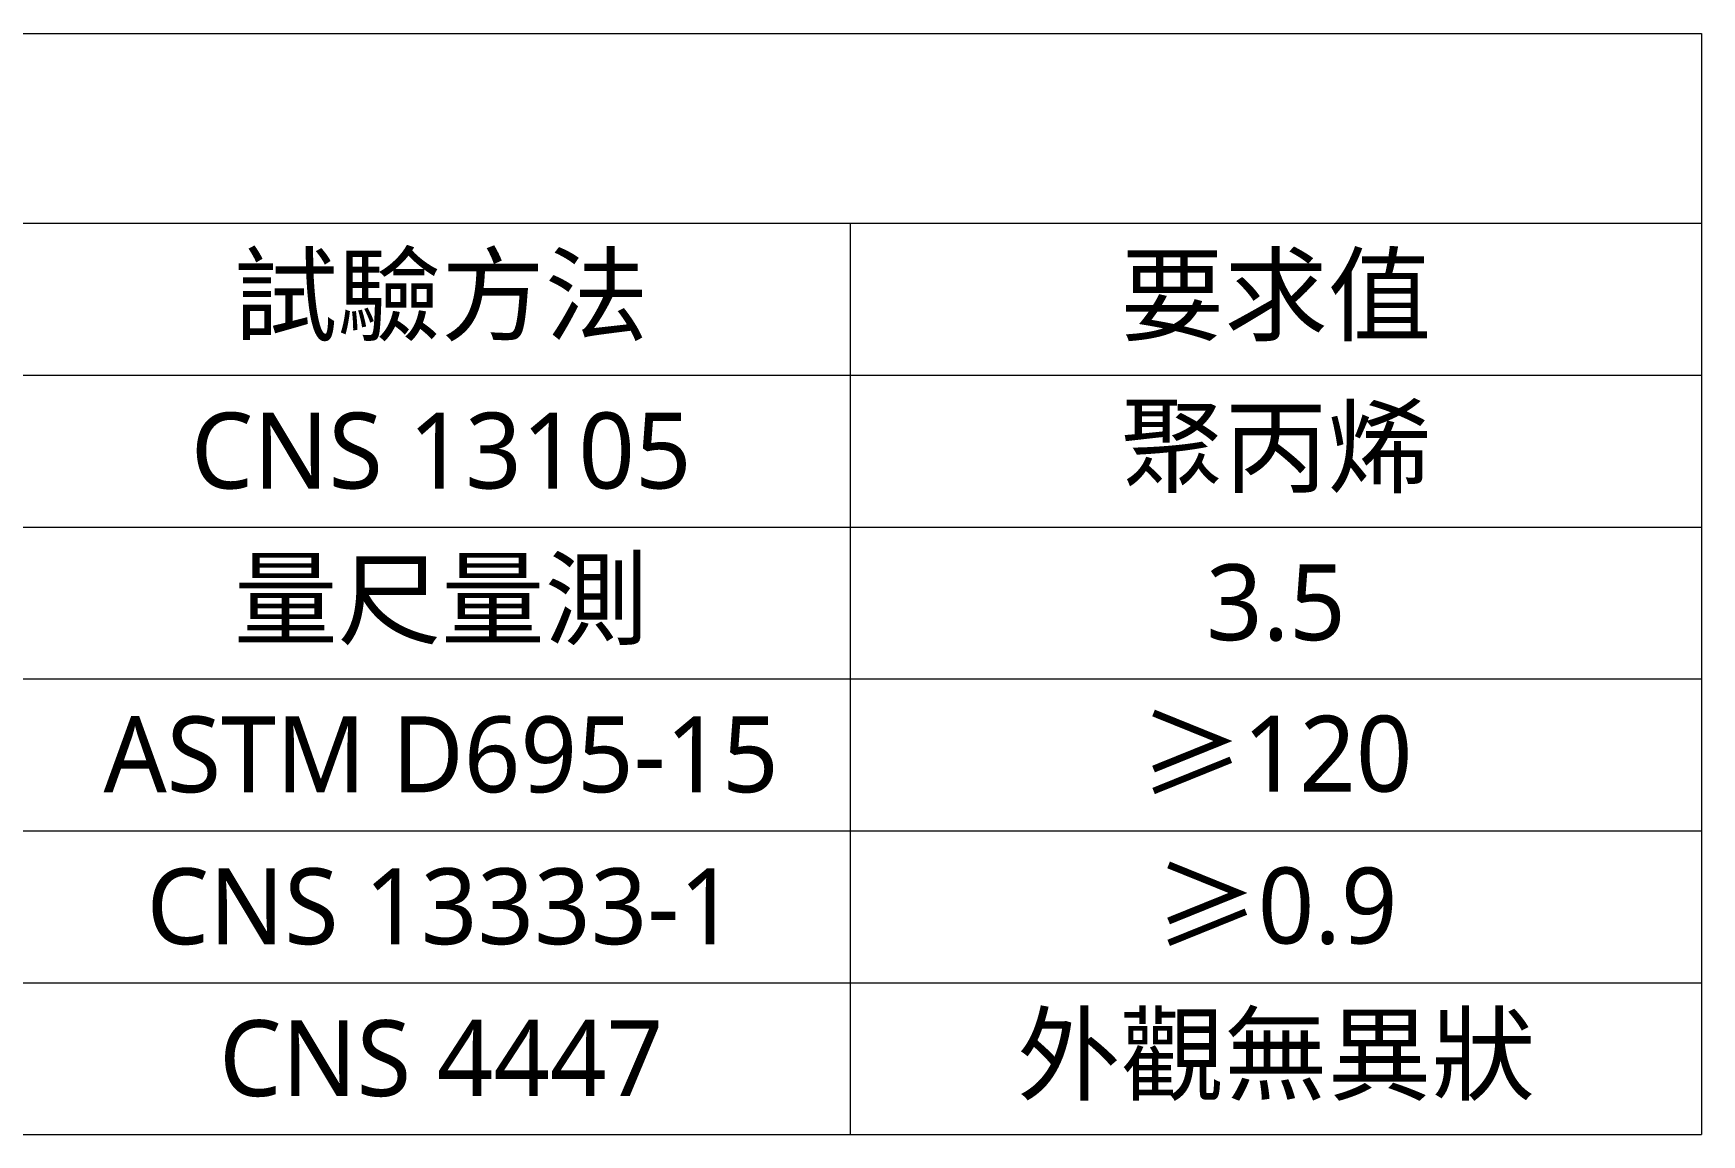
# Model space of a CAD drawing. Header units: millimetres. Extents: x 438 to 4638, y 478 to 3448.
# Drawn here: x 2770.6 to 3209.7, y 1873.4 to 2163.4 of the extents above; entities that cross this region are included whole.
import ezdxf

# ---------------------------------------------------------------- set-up
doc = ezdxf.new("R2010")
doc.units = ezdxf.units.MM
doc.styles.add('微軟正黑體-20', font='Microsoft JhengHei.ttf', dxfattribs={"height": 20})

msp = doc.modelspace()

# ---------------------------------------------------------------- linework, layer by layer
at = {"lineweight": 5}
for p, q in [((2392.17, 2163.37), (3209.73, 2163.37)), ((3209.73, 2163.37), (3209.73, 1873.37)), ((2392.17, 2113.37), (3209.73, 2113.37)), ((2985.61, 2113.37), (2985.61, 1873.37)), ((2392.17, 2073.37), (3209.73, 2073.37)), ((2392.17, 2033.37), (3209.73, 2033.37)), ((2392.17, 1993.37), (3209.73, 1993.37)), ((2392.17, 1953.37), (3209.73, 1953.37)), ((2392.17, 1913.37), (3209.73, 1913.37)), ((2392.17, 1873.37), (3209.73, 1873.37))]:
    msp.add_line(p, q, dxfattribs=at)

# ---------------------------------------------------------------- texts
at = {"lineweight": 5, "char_height": 20, "attachment_point": 5, "style": '微軟正黑體-20'}
for s, insert, width in [('{\\fMicrosoft JhengHei|b0|i0|c136|p34;試驗方法}', (2877.91, 2093.37), 209.181), ('{\\fMicrosoft JhengHei|b0|i0|c136|p34;要求值}', (3097.67, 2093.37), 217.8779), ('{\\fMicrosoft JhengHei|b0|i0|c136|p34;聚丙烯}', (3097.67, 2053.37), 217.8779), ('CNS 13105', (2877.91, 2053.37), 209.181), ('量尺量測', (2877.91, 2013.37), 209.181), ('3.5', (3097.67, 2013.37), 217.8779), ('{\\fSimSun|b0|i0|c134|p2;≥}120', (3097.67, 1973.37), 217.8779), ('{\\fMicrosoft JhengHei|b0|i0|c136|p34;ASTM D695-15}', (2877.91, 1973.37), 209.181), ('{\\fMicrosoft JhengHei|b0|i0|c136|p34;CNS 13333-1}', (2877.91, 1933.37), 209.181), ('{\\fSimSun|b0|i0|c134|p2;≥}0.9', (3097.67, 1933.37), 217.8779), ('{\\fMicrosoft JhengHei|b0|i0|c136|p34;外觀無異狀}', (3097.67, 1893.37), 217.8779), ('{\\fMicrosoft JhengHei|b0|i0|c136|p34;CNS 4447}', (2877.91, 1893.37), 209.181)]:
    msp.add_mtext(s, dxfattribs=dict(at, insert=insert, width=width))

doc.saveas('drawing.dxf')
